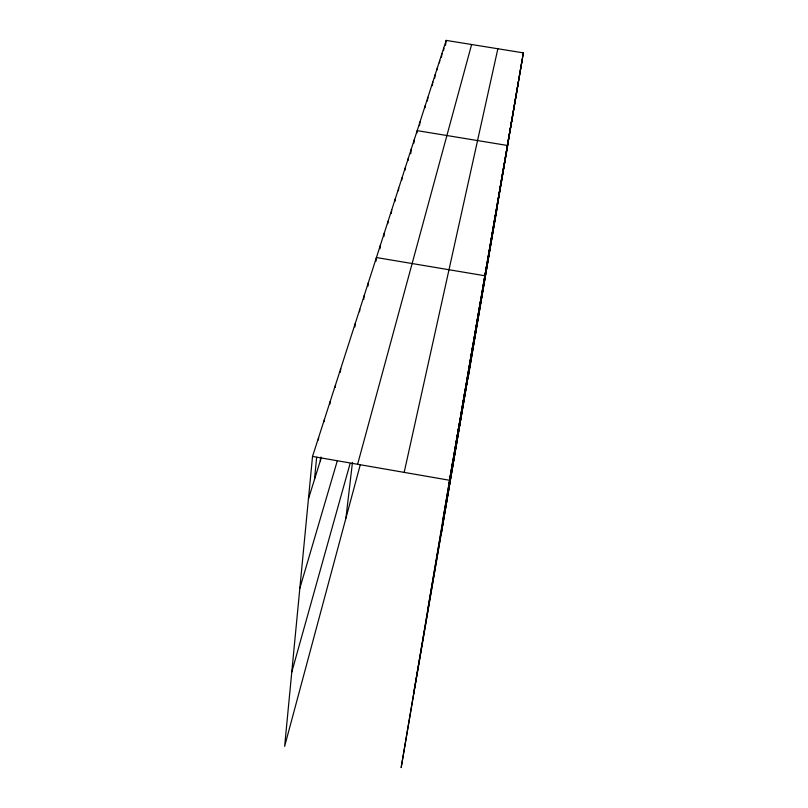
<?xml version="1.0" encoding="UTF-8"?>
<svg xmlns="http://www.w3.org/2000/svg" width="808" height="808" viewBox="0 0 808 808"><rect width="100%" height="100%" fill="white"/><g stroke="black" fill="none" stroke-linecap="round" stroke-linejoin="round"><path stroke-width="1.21" d="M452.884 460.762L401.162 767.6L523.372 52.873L446.178 40.4L312.524 456.439L284.628 746.36L360.287 464.721M314.474 479.528L316.665 457.267M318.372 439.956L318.615 437.481M320.291 460.883L320.655 457.217M324.22 421.705L324.462 419.261M329.836 404.232L330.098 401.738M335.259 387.345L335.512 384.881M340.34 372.306L340.734 368.64M354.874 326.998L355.288 323.331M359.52 311.767L359.802 309.272M363.741 299.394L364.166 295.678M367.963 286.214L368.387 282.548M345.925 518.18L352.46 462.368M375.983 261.257L376.417 257.54L484.851 275.76M380.002 248.713L380.437 245.036M383.891 236.572L384.325 232.936M387.789 223.705L388.082 221.22M391.284 213.564L391.729 209.878M394.961 201.323L395.264 198.899M398.374 190.738L398.677 188.244M401.687 180.386L402 177.922M404.909 170.347L405.212 167.902M408.04 160.59L408.343 158.176M410.747 153.692L411.373 148.733M413.848 143.248L414.322 139.562M416.867 133.078L417.18 130.643L507.374 145.46M419.483 125.725L419.968 121.978M424.988 107.797L425.311 105.343M427.402 101L427.876 97.364M432.32 85.729L432.805 82.012M434.694 78.305L435.179 74.629M437.168 69.872L437.492 67.438M439.421 62.832L439.744 60.428M441.441 57.307L441.936 53.591M443.582 50.601L443.915 48.147M445.511 45.278L446.178 40.4M449.167 483.315L459.237 423.988M455.409 447.137L465.115 389.951M461.216 413.534L473.165 343.37M469.175 367.408L480.417 301.455M441.138 534.896L487.072 262.913M483.113 286.678L495.264 215.524M491.294 239.319L504.162 164.024M467.984 378.649L511.858 119.493M507.969 142.733L522.221 59.56M523.372 52.873L449.511 480.265L312.524 456.439M442.42 522.382L518.443 82.032M427.513 611L507.757 145.238M413.544 694.021L497.334 206.878M404.182 472.387L497.859 48.753M357.611 464.287L471.62 44.511M291.769 672.084L349.995 463.883M299.829 588.315L337.138 461.358M308.434 498.92L321.402 457.298"/></g></svg>
